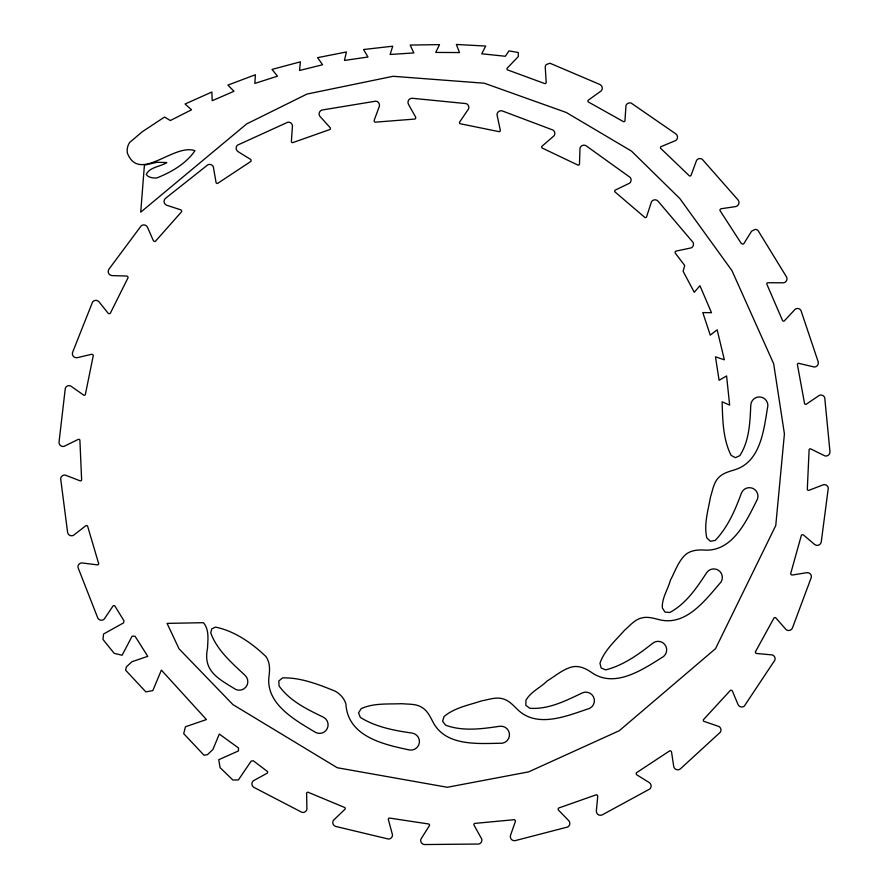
<?xml version="1.0" encoding="UTF-8"?>
<svg xmlns="http://www.w3.org/2000/svg" width="889" height="889" viewBox="0 0 889 889"><rect width="100%" height="100%" fill="white"/><g stroke="black" fill="none" stroke-linecap="round" stroke-linejoin="round"><path stroke-width="1.33" d="M755.494 651.681L755.45 652.07A1.634 1.634 0 0 0 756.206 653.448L772.341 654.926A4.078 4.078 0 0 1 774.886 660.094L744.26 706.177A4.078 4.078 0 0 1 738.014 704.51L732.48 691.231A1.634 1.634 0 0 0 730.458 690.309L703.366 719.768A1.634 1.634 0 0 0 703.766 721.279L719.112 726.569A4.078 4.078 0 0 1 720.334 732.192L680.274 768.963A4.078 4.078 0 0 1 673.706 766.374L671.562 752.15A1.634 1.634 0 0 0 669.817 750.772L636.402 772.797A1.634 1.634 0 0 0 636.98 774.952L649.214 782.531A4.078 4.078 0 0 1 649.859 788.965L602.097 814.946A4.078 4.078 0 0 1 596.352 810.846L597.708 796.522A1.634 1.634 0 0 0 596.341 794.755L558.592 808.057A1.634 1.634 0 0 0 558.636 810.279L568.671 820.591A4.078 4.078 0 0 1 567.749 826.992L515.109 840.65A4.078 4.078 0 0 1 510.53 835.282L515.309 821.714A1.634 1.634 0 0 0 514.42 819.669L474.57 823.436A1.634 1.634 0 0 0 473.848 824.836L481.727 839.027A4.078 4.078 0 0 1 478.871 844.028L424.498 844.55A4.078 4.078 0 0 1 420.875 839.194L429.531 825.459A1.634 1.634 0 0 0 428.887 824.025L389.315 818.036A1.634 1.634 0 0 0 388.282 819.225L392.494 834.893A4.078 4.078 0 0 1 388.504 839.06L335.62 826.414A4.078 4.078 0 0 1 333.408 820.336L345.132 809.101A1.634 1.634 0 0 0 344.854 807.556L307.905 792.177A1.634 1.634 0 0 0 306.616 793.077L306.905 809.301A4.078 4.078 0 0 1 302.038 812.379L253.776 787.31A4.078 4.078 0 0 1 253.221 780.864L267.345 773.097A1.634 1.634 0 0 0 267.456 771.496L253.276 760.762L251.198 761.062L238.385 779.942L232.896 780.031L220.072 767.629L218.738 759.717L238.463 750.927L238.508 747.982L219.305 734.047L212.904 749.494L207.437 754.65L204.07 755.272L183.723 733.681L185.423 726.791L206.437 719.557L161.376 670.106L152.808 690.62L145.829 691.875L125.593 670.173L126.427 666.85L131.928 661.716L147.752 656.338L135.095 636.268L132.15 636.124L122.104 655.237L114.203 653.348L102.991 639.469L103.569 634.001L123.515 622.922L123.982 620.8L114.759 605.842A1.634 1.634 0 0 0 113.159 605.809L104.157 619.189A4.078 4.078 0 0 1 97.79 618.055L77.988 567.415A4.078 4.078 0 0 1 81.566 562.893L97.679 564.904A1.634 1.634 0 0 0 98.701 563.726L87.567 526.044A1.634 1.634 0 0 0 86.077 525.555L73.42 535.367A4.078 4.078 0 0 1 67.608 532.522L60.652 478.593A4.078 4.078 0 0 1 65.219 475.082L80.354 480.927A1.634 1.634 0 0 0 81.632 480.027L79.888 440.033A1.634 1.634 0 0 0 78.532 439.255L63.964 446.4A4.078 4.078 0 0 1 59.018 442.233L65.308 388.215A4.078 4.078 0 0 1 70.587 385.915L83.866 395.249A1.634 1.634 0 0 0 85.322 394.683L93.301 355.467A1.634 1.634 0 0 0 91.367 354.355L77.365 357.667A4.078 4.078 0 0 1 72.52 352.544L92.578 301.993A4.078 4.078 0 0 1 99.046 301.871L108.036 313.106A1.634 1.634 0 0 0 110.236 313.417L128.105 277.601A1.634 1.634 0 0 0 126.516 276.035L112.136 275.612A4.078 4.078 0 0 1 108.78 269.4L141.24 225.773A4.078 4.078 0 0 1 147.507 227.328L153.297 240.497A1.634 1.634 0 0 0 155.342 241.375L181.634 211.693A1.634 1.634 0 0 0 180.545 209.748L166.954 205.348A4.078 4.078 0 0 1 165.321 198.48L207.959 164.732A4.078 4.078 0 0 1 213.327 166.843L216.116 182.823A1.634 1.634 0 0 0 217.549 183.456L250.92 161.376A1.634 1.634 0 0 0 250.331 159.22L238.096 151.663A4.112 4.112 0 0 1 237.407 145.185L287.758 122.226A4.078 4.078 0 0 1 292.459 125.549L291.37 141.729A1.634 1.634 0 0 0 292.603 142.685L330.008 129.461A1.634 1.634 0 0 0 330.386 127.938L319.607 115.948A4.078 4.078 0 0 1 322.14 110.003L375.803 101.157A4.078 4.078 0 0 1 379.236 106.636L374.236 120.126A1.634 1.634 0 0 0 375.102 122.182L415.007 119.048A1.634 1.634 0 0 0 415.53 116.881L408.484 104.335A4.078 4.078 0 0 1 412.085 98.257L466.192 103.613A4.078 4.078 0 0 1 468.592 108.847L459.491 122.282A1.622 1.622 0 0 0 460.091 123.727L499.307 131.705A1.634 1.634 0 0 0 500.396 130.583L496.995 114.714A4.078 4.078 0 0 1 502.229 110.914L553.114 130.094A4.078 4.078 0 0 1 554.08 135.773L541.812 146.396A1.634 1.634 0 0 0 542.001 147.952L578.128 165.176A1.634 1.634 0 0 0 579.461 164.354L579.995 148.13A4.078 4.078 0 0 1 585.995 145.718L630.179 177.411A4.078 4.078 0 0 1 629.634 183.145L615.032 190.235A1.634 1.634 0 0 0 614.821 191.78L644.97 217.561A1.634 1.634 0 0 0 646.47 217.127L651.47 201.792A4.078 4.078 0 0 1 657.893 201.014L693.098 242.453A4.078 4.078 0 0 1 691.186 247.887L675.696 251.165A1.634 1.634 0 0 0 675.24 253.054L684.697 265.489L683.13 271.312L694.265 292.292L699.943 285.713L711.489 312.717L702.799 312.572L710.267 335.131L717.156 329.83L724.357 359.823L715.478 356.8L719.079 380.281L726.58 375.936L729.658 405.14L722.112 401.784C722.69 419.752 722.857 439.033 731.102 455.357L735.403 457.691L739.837 455.624C749.349 440.855 750.016 422.442 750.761 405.428A8.568 8.568 0 0 1 759.395 396.927A8.568 8.568 0 0 1 767.896 405.551C763.918 428.442 761.362 461.135 735.259 469.636C729.313 471.514 722.801 473.015 718.423 477.793C713.456 483.027 712.678 490.472 710.478 497.029C708.189 510.342 703.666 524.499 706.811 537.867L710.333 541.257L715.167 540.445C727.68 527.488 735.114 510.242 741.282 493.484A8.568 8.568 0 0 1 752.138 488.094A8.568 8.568 0 0 1 757.528 498.951C746.749 520.409 732.647 552.402 703.666 550.024C697.287 549.713 690.42 550.413 685.386 554.758C678.174 561.604 674.995 571.627 670.406 580.25C667.983 589.496 661.716 598.064 662.361 607.876L664.928 612.043L669.806 612.477C686.041 603.787 696.687 587.907 706.533 572.883A8.568 8.568 0 0 1 718.345 570.205A8.568 8.568 0 0 1 721.035 582.017C705.799 599.464 686.541 626.145 659.849 619.822C653.793 618.333 647.459 616.244 641.225 618.055C634.257 619.933 629.734 625.9 624.445 630.345C615.566 640.558 604.342 650.248 599.964 663.272L601.153 668.017L605.687 669.873C623.211 665.439 638.58 654.46 652.615 643.325A8.568 8.568 0 0 1 664.683 644.369A8.568 8.568 0 0 1 663.639 656.438C643.303 669.195 614.643 689.219 591.118 672.151C585.818 668.584 579.584 665.605 573.027 666.717C563.304 668.817 555.492 675.929 547.146 680.985C540.379 687.786 530.544 691.764 525.899 700.432L525.866 705.333L529.777 708.266C548.302 709.633 565.76 700.832 581.995 693.042A8.568 8.568 0 0 1 593.496 696.854A8.568 8.568 0 0 1 589.685 708.355C567.693 715.612 537.534 728.78 517.776 709.744C513.32 705.377 508.93 700.354 502.652 698.743C495.695 696.82 488.761 699.643 481.938 700.788C469.103 705.055 454.523 707.655 444.044 716.545L442.622 721.223L445.533 725.157C462.825 731.569 481.794 728.924 499.585 726.291A8.568 8.568 0 0 1 509.375 733.425A8.568 8.568 0 0 1 502.252 743.226C479.093 743.448 446.356 746.827 433.332 722.679C430.409 717.179 427.753 711.044 422.264 707.6C416.23 703.566 408.74 704.432 401.872 703.688C388.371 704.299 373.602 702.866 361.156 708.689L358.556 712.834L360.334 717.39C375.636 727.002 394.171 730.558 411.896 733.036A8.568 8.568 0 0 1 419.386 742.571A8.568 8.568 0 0 1 409.862 750.049C383.959 744.549 347.821 736.859 345.899 703.955C344.254 698.343 340.087 693.853 335.02 691.086C318.451 684.397 300.56 677.374 282.58 677.885L278.802 680.985L279.046 685.875C289.692 700.943 306.983 709.289 323.174 717.079A8.568 8.568 0 0 1 327.308 728.469A8.568 8.568 0 0 1 315.917 732.603C295.37 720.223 264.589 703.732 269.167 675.051C269.956 668.728 269.8 661.827 265.855 656.482C252.187 643.292 234.285 630.823 215.494 627.123L211.782 628.823L210.737 632.768C216.727 649.926 231.751 662.838 244.786 675.095A8.568 8.568 0 0 1 245.82 687.175A8.568 8.568 0 0 1 233.74 688.197C215.971 677.54 203.081 669.706 207.537 648.17C207.859 639.658 209.426 629.712 203.448 622.689L167.088 623.389L179.067 648.859L232.929 704.61L337.242 767.729L447.3 787.276L528.655 771.863L619.277 730.702L715.523 648.659L775.764 525.532L784.42 433.854L773.652 363.701L731.958 270.623L679.841 198.558L631.512 151.119L566.226 112.459L484.338 83.222L393.071 76.298L306.983 94.067L246.686 123.915L140.729 212.16L144.407 165.176L156.92 162.287L166.799 162.554C160.687 166.71 149.563 166.988 146.285 174.411C148.185 177.767 153.119 178.044 156.575 178.033C170.921 172.433 186.068 163.754 194.947 150.697C173.777 143.085 139.395 183.523 127.394 153.13A14.324 14.324 0 0 1 129.705 142.418L142.24 131.772L164.554 117.026L170.321 120.537L191.524 109.803L185.056 104.002L211.882 92.034L212.204 100.724L234.007 91.278L227.895 85.1L255.387 74.754L254.854 83.433L277.479 76.165L272.012 69.42L300.382 61.83L299.549 70.475L322.607 64.753L317.595 57.652L346.41 51.973L344.465 60.441L367.979 57.007L363.557 49.528L392.738 46.195L390.115 54.473L413.829 52.94L410.162 45.072L439.522 44.617L435.721 52.429L459.48 52.562L456.379 44.45L485.705 46.061L481.727 53.796L505.363 56.263L508.986 50.873L518.276 52.518L518.276 56.596L507.041 68.309A1.634 1.634 0 0 0 507.375 69.831L544.935 83.655A1.634 1.634 0 0 0 546.19 82.71L545.224 66.508L546.124 64.608L549.958 63.23L599.964 84.511A4.078 4.078 0 0 1 601.297 90.834L588.118 100.301A1.634 1.634 0 0 0 588.162 101.868L623.567 121.704A1.634 1.634 0 0 0 624.945 120.96L625.978 105.491A4.078 4.078 0 0 1 631.234 103.135L675.996 134.006A4.078 4.078 0 0 1 675.851 140.473L660.871 146.707A1.634 1.634 0 0 0 660.56 148.241L689.453 175.944A1.634 1.634 0 0 0 690.975 175.578L696.576 160.342A4.078 4.078 0 0 1 702.232 159.242L738.148 200.058A4.078 4.078 0 0 1 735.536 206.615L721.312 208.715A1.634 1.634 0 0 0 719.923 210.46L741.237 243.408L742.626 244.142A1.634 1.634 0 0 0 743.993 243.375L751.605 231.173L755.139 229.418A4.078 4.078 0 0 1 758.05 230.54L786.498 276.89A4.078 4.078 0 0 1 783.865 282.791L767.629 282.735A1.634 1.634 0 0 0 766.763 284.036L782.653 320.762A1.634 1.634 0 0 0 784.198 321.018L795.266 309.139A4.078 4.078 0 0 1 800.911 310.317L818.202 361.867A4.078 4.078 0 0 1 814.313 367.024L798.522 363.29A1.634 1.634 0 0 0 797.366 364.357L804.589 403.75A1.634 1.634 0 0 0 806.045 404.351L819.491 395.272A4.078 4.078 0 0 1 824.725 397.672L829.982 451.801A4.078 4.078 0 0 1 825.036 455.957L810.468 448.789A1.634 1.634 0 0 0 809.112 449.567L807.301 489.55A1.634 1.634 0 0 0 808.579 490.45L823.725 484.638A4.078 4.078 0 0 1 828.292 488.161L821.236 542.079A4.078 4.078 0 0 1 814.58 544.435L803.623 535.111A1.634 1.634 0 0 0 801.4 535.211L790.632 573.761A1.634 1.634 0 0 0 792.488 575.005L806.69 572.694A4.078 4.078 0 0 1 811.401 577.128L792.399 628.079A4.078 4.078 0 0 1 786.12 629.634L775.608 617.677A1.634 1.634 0 0 0 774.052 617.866L755.494 651.681"/></g></svg>
